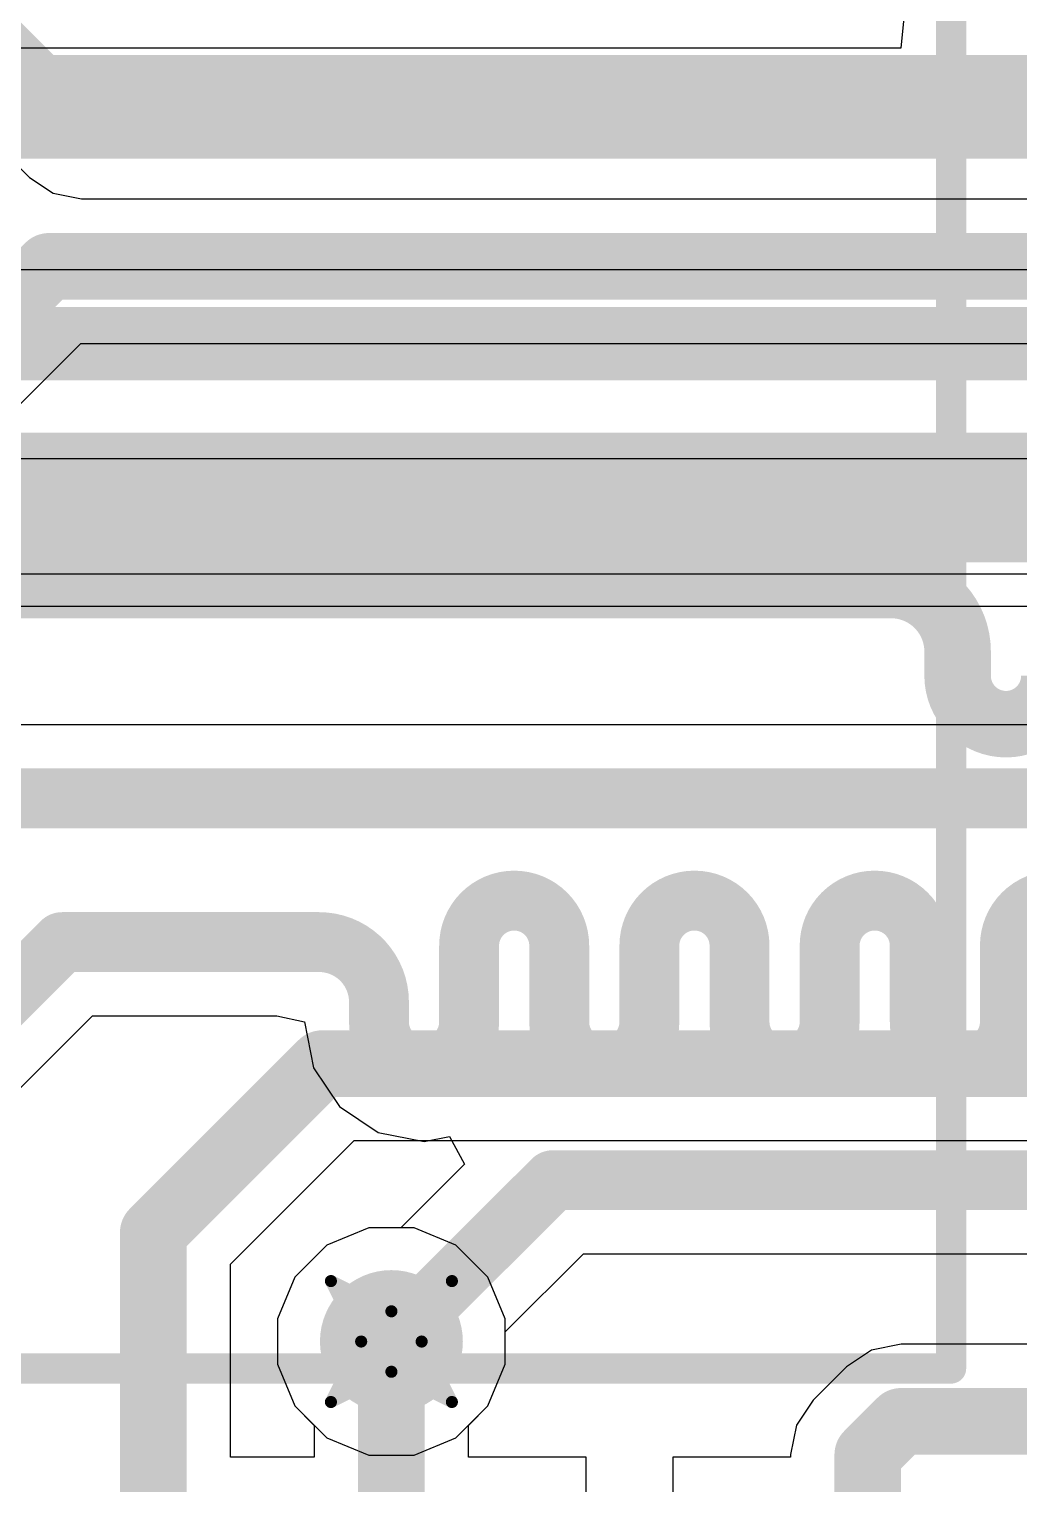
# Model space of a CAD drawing. Header units: inches. Extents: x -3 to 289, y -11 to 89.
# Drawn here: x 77.21 to 81.36, y 14.55 to 20.66 of the extents above; entities that cross this region are included whole.
import ezdxf

# ---------------------------------------------------------------- set-up
doc = ezdxf.new("R2010")
doc.units = ezdxf.units.IN
for name, color, linetype in [('Bottom Layer', 5, 'Continuous'), ('Drill Drawing', 1, 'Continuous'), ('Layer 1', 16, 'Continuous'), ('Layer 2', 76, 'Continuous'), ('Top Layer', 1, 'Continuous'), ('Top Overlay', 2, 'Continuous'), ('Via Holes', 16, 'Continuous')]:
    doc.layers.add(name, color=color, linetype=linetype)

# ---------------------------------------------------------------- blocks, each defined once
blk = doc.blocks.new('48_TSOP_I_9')
at = {"layer": 'Top Overlay'}
for points in [[(8.35, 6.1, 0.127, 0.127, 0), (-8.35, 6.1, 0.127, 0.127, 0)], [(8.35, -6.1, 0.127, 0.127, 0), (8.35, 6.1, 0.127, 0.127, 0)]]:
    blk.add_lwpolyline(points, format="xyseb", dxfattribs=at)
blk.add_lwpolyline([(8.3182, 6.1, 0.0635, 0.0635, 1), (8.3817, 6.1, 0.0635, 0.0635, 1)], format="xyseb", close=True, dxfattribs=at)
blk.add_lwpolyline([(8.3182, 6.1, 0.0635, 0.0635, 1), (8.3817, 6.1, 0.0635, 0.0635, 1)], format="xyseb", close=True, dxfattribs=at)

msp = doc.modelspace()

# ---------------------------------------------------------------- hatches: boundary and pattern name
at = {"layer": 'Bottom Layer'}
h = msp.add_hatch(color=5, dxfattribs=at)
edge = h.paths.add_edge_path()
edge.add_arc((78.7275, 15.151), 0.3, 0, 360)
at = {"layer": 'Layer 1'}
h = msp.add_hatch(color=16, dxfattribs=at)
edge = h.paths.add_edge_path()
edge.add_arc((78.7275, 15.151), 0.3, 0, 360)
at = {"layer": 'Layer 2'}
h = msp.add_hatch(color=76, dxfattribs=at)
edge = h.paths.add_edge_path()
edge.add_arc((78.7275, 15.151), 0.3, 0, 360)
at = {"layer": 'Top Layer'}
h = msp.add_hatch(color=1, dxfattribs=at)
edge = h.paths.add_edge_path()
edge.add_arc((78.7275, 15.151), 0.3, 0, 360)
at = {"layer": 'Via Holes'}
h = msp.add_hatch(color=7, dxfattribs=at)
edge = h.paths.add_edge_path()
edge.add_arc((78.7275, 15.151), 0.15, 0, 360)

# ---------------------------------------------------------------- linework, layer by layer
at = {"layer": 'Bottom Layer'}
for p, q in [((80.8796, 20.7106), (80.8671, 20.5836)), ((80.8671, 20.5836), (76.9286, 20.5836)), ((76.6363, 18.5563), (77.4236, 19.3437)), ((77.4236, 19.3437), (94.6273, 19.3437)), ((78.6325, 15.6288), (78.4569, 15.556)), ((78.8226, 15.6288), (78.6325, 15.6288)), ((78.9982, 15.556), (78.8226, 15.6288)), ((78.4569, 15.556), (78.3225, 15.4216)), ((79.1326, 15.4216), (78.9982, 15.556)), ((78.3225, 15.4216), (78.2497, 15.246)), ((79.2053, 15.246), (79.1326, 15.4216)), ((78.2497, 15.246), (78.2497, 15.0559)), ((79.2053, 15.0559), (79.2053, 15.246)), ((78.2497, 15.0559), (78.3225, 14.8803)), ((79.1326, 14.8803), (79.2053, 15.0559)), ((78.3225, 14.8803), (78.4569, 14.7459)), ((78.9982, 14.7459), (79.1326, 14.8803)), ((78.4569, 14.7459), (78.6325, 14.6732)), ((78.8226, 14.6732), (78.9982, 14.7459)), ((78.6325, 14.6732), (78.8226, 14.6732))]:
    msp.add_line(p, q, dxfattribs=at)
for points in [[(76.9286, 20.2599, 0.2794, 0.2794, 0), (94.2835, 20.2599, 0.2794, 0.2794, 0)], [(76.8702, 19.2481, 0.2794, 0.2794, 0), (77.2895, 19.6674, 0.2794, 0.2794, 0)], [(77.2895, 19.6674, 0.2794, 0.2794, 0), (94.6273, 19.6674, 0.2794, 0.2794, 0)]]:
    msp.add_lwpolyline(points, format="xyseb", dxfattribs=at)
msp.add_lwpolyline([(77.2197, 19.6674, 0.1397, 0.1397, 1), (77.3594, 19.6674, 0.1397, 0.1397, 1)], format="xyseb", close=True, dxfattribs=at)
msp.add_lwpolyline([(77.2197, 19.6674, 0.1397, 0.1397, 1), (77.3594, 19.6674, 0.1397, 0.1397, 1)], format="xyseb", close=True, dxfattribs=at)
at = {"layer": 'Drill Drawing'}
for points in [[(78.4735, 15.405, 0.0508, 0.0508, 0), (78.7275, 15.278, 0.0508, 0.0508, 0)], [(78.4735, 15.405, 0.0508, 0.0508, 0), (78.6005, 15.151, 0.0508, 0.0508, 0)], [(78.7275, 15.278, 0.0508, 0.0508, 0), (78.9815, 15.405, 0.0508, 0.0508, 0)], [(78.8545, 15.151, 0.0508, 0.0508, 0), (78.9815, 15.405, 0.0508, 0.0508, 0)], [(78.4735, 14.897, 0.0508, 0.0508, 0), (78.6005, 15.151, 0.0508, 0.0508, 0)], [(78.8545, 15.151, 0.0508, 0.0508, 0), (78.9815, 14.897, 0.0508, 0.0508, 0)], [(78.4735, 14.897, 0.0508, 0.0508, 0), (78.7275, 15.024, 0.0508, 0.0508, 0)], [(78.7275, 15.024, 0.0508, 0.0508, 0), (78.9815, 14.897, 0.0508, 0.0508, 0)]]:
    msp.add_lwpolyline(points, format="xyseb", dxfattribs=at)
for points in [[(78.4608, 15.405, 0.0254, 0.0254, 1), (78.4862, 15.405, 0.0254, 0.0254, 1)], [(78.4608, 15.405, 0.0254, 0.0254, 1), (78.4862, 15.405, 0.0254, 0.0254, 1)], [(78.9688, 15.405, 0.0254, 0.0254, 1), (78.9942, 15.405, 0.0254, 0.0254, 1)], [(78.9688, 15.405, 0.0254, 0.0254, 1), (78.9942, 15.405, 0.0254, 0.0254, 1)], [(78.7148, 15.278, 0.0254, 0.0254, 1), (78.7402, 15.278, 0.0254, 0.0254, 1)], [(78.7148, 15.278, 0.0254, 0.0254, 1), (78.7402, 15.278, 0.0254, 0.0254, 1)], [(78.5878, 15.151, 0.0254, 0.0254, 1), (78.6132, 15.151, 0.0254, 0.0254, 1)], [(78.5878, 15.151, 0.0254, 0.0254, 1), (78.6132, 15.151, 0.0254, 0.0254, 1)], [(78.8418, 15.151, 0.0254, 0.0254, 1), (78.8672, 15.151, 0.0254, 0.0254, 1)], [(78.8418, 15.151, 0.0254, 0.0254, 1), (78.8672, 15.151, 0.0254, 0.0254, 1)], [(78.7148, 15.024, 0.0254, 0.0254, 1), (78.7402, 15.024, 0.0254, 0.0254, 1)], [(78.7148, 15.024, 0.0254, 0.0254, 1), (78.7402, 15.024, 0.0254, 0.0254, 1)], [(78.4608, 14.897, 0.0254, 0.0254, 1), (78.4862, 14.897, 0.0254, 0.0254, 1)], [(78.4608, 14.897, 0.0254, 0.0254, 1), (78.4862, 14.897, 0.0254, 0.0254, 1)], [(78.9688, 14.897, 0.0254, 0.0254, 1), (78.9942, 14.897, 0.0254, 0.0254, 1)], [(78.9688, 14.897, 0.0254, 0.0254, 1), (78.9942, 14.897, 0.0254, 0.0254, 1)]]:
    msp.add_lwpolyline(points, format="xyseb", close=True, dxfattribs=at)
at = {"layer": 'Layer 1'}
for p, q in [((71.3711, 18.3758), (93.022, 18.3758)), ((78.6325, 15.6288), (78.4569, 15.556)), ((78.8226, 15.6288), (78.6325, 15.6288)), ((78.9982, 15.556), (78.8226, 15.6288)), ((78.4569, 15.556), (78.3225, 15.4216)), ((79.1326, 15.4216), (78.9982, 15.556)), ((78.3225, 15.4216), (78.2497, 15.246)), ((79.2053, 15.246), (79.1326, 15.4216)), ((78.2497, 15.246), (78.2497, 15.0559)), ((79.2053, 15.0559), (79.2053, 15.246)), ((78.2497, 15.0559), (78.3225, 14.8803)), ((79.1326, 14.8803), (79.2053, 15.0559)), ((78.3225, 14.8803), (78.4569, 14.7459)), ((78.9982, 14.7459), (79.1326, 14.8803)), ((78.4569, 14.7459), (78.6325, 14.6732)), ((78.8226, 14.6732), (78.9982, 14.7459)), ((78.6325, 14.6732), (78.8226, 14.6732))]:
    msp.add_line(p, q, dxfattribs=at)
for points in [[(76.4415, 20.4292, 0.2515, 0.2515, 0), (97.7956, 20.4292, 0.2515, 0.2515, 0)], [(76.519, 19.3712, 0.2515, 0.2515, 0), (105.6957, 19.3712, 0.2515, 0.2515, 0)], [(71.3711, 18.6853, 0.2515, 0.2515, 0), (99.8448, 18.6853, 0.2515, 0.2515, 0)]]:
    msp.add_lwpolyline(points, format="xyseb", dxfattribs=at)
at = {"layer": 'Layer 2'}
for p, q in [((72.806, 24.4423), (77.2072, 20.0411)), ((77.2072, 20.0411), (77.2072, 20.0411)), ((77.2072, 20.0411), (77.3076, 19.974)), ((77.3076, 19.974), (77.426, 19.9504)), ((77.426, 19.9504), (77.426, 19.9504)), ((77.426, 19.9504), (96.7046, 19.9504)), ((92.5609, 18.8593), (76.6278, 18.8593)), ((76.5698, 18.2403), (84.2188, 18.2403)), ((83.9956, 17.7418), (77.068, 17.7418)), ((77.0356, 16.0825), (77.4725, 16.5194)), ((77.4725, 16.5194), (78.2459, 16.5194)), ((78.2459, 16.5194), (78.3621, 16.4935)), ((78.3621, 16.4935), (78.4004, 16.3013)), ((78.4004, 16.3013), (78.5093, 16.1383)), ((78.5093, 16.1383), (78.6723, 16.0293)), ((78.6723, 16.0293), (78.8646, 15.9911)), ((78.8646, 15.9911), (78.9717, 16.0124)), ((78.9717, 16.0124), (79.0342, 15.8954)), ((79.0342, 15.8954), (78.7677, 15.6288)), ((78.6325, 15.6288), (78.4569, 15.556)), ((78.7677, 15.6288), (78.6325, 15.6288)), ((78.4569, 15.556), (78.3225, 15.4216)), ((79.2053, 15.1911), (79.5336, 15.5194)), ((79.5336, 15.5194), (85.9555, 15.5194)), ((78.3225, 15.4216), (78.2497, 15.246)), ((78.2497, 15.246), (78.2497, 15.0559)), ((79.2053, 15.0559), (79.2053, 15.1911)), ((78.2497, 15.0559), (78.3225, 14.8803)), ((79.1326, 14.8803), (79.2053, 15.0559)), ((78.3225, 14.8803), (78.4569, 14.7459)), ((78.9982, 14.7459), (79.1326, 14.8803)), ((78.4569, 14.7459), (78.6325, 14.6732)), ((78.8226, 14.6732), (78.9982, 14.7459)), ((78.6325, 14.6732), (78.8226, 14.6732))]:
    msp.add_line(p, q, dxfattribs=at)
for points in [[(73.0248, 24.6611, 0.2515, 0.2515, 0), (77.426, 20.2599, 0.2515, 0.2515, 0)], [(77.426, 20.2599, 0.2515, 0.2515, 0), (96.8328, 20.2599, 0.2515, 0.2515, 0)], [(76.5698, 18.5498, 0.2515, 0.2515, 0), (77.5832, 18.5498, 0.2515, 0.2515, 0)], [(77.5832, 18.5498, 0.2515, 0.2515, 0), (92.5609, 18.5498, 0.2515, 0.2515, 0)], [(77.0679, 17.4324, 0.2515, 0.2515, 0), (84.0507, 17.4324, 0.2515, 0.2515, 0)], [(79.0538, 16.8139, 0.2515, 0.2515, -1), (79.4322, 16.8139, 0.2515, 0.2515, 0)], [(79.8107, 16.8139, 0.2515, 0.2515, -1), (80.1892, 16.8139, 0.2515, 0.2515, 0)], [(80.5676, 16.8139, 0.2515, 0.2515, -1), (80.9461, 16.8139, 0.2515, 0.2515, 0)], [(81.3245, 16.8139, 0.2515, 0.2515, -1), (81.703, 16.8139, 0.2515, 0.2515, 0)], [(76.7262, 16.2107, 0.2515, 0.2515, 0), (77.3443, 16.8288, 0.2515, 0.2515, 0)], [(77.3443, 16.8288, 0.2515, 0.2515, 0), (77.9197, 16.8288, 0.2515, 0.2515, 0)], [(77.9197, 16.8288, 0.2515, 0.2515, 0), (78.4239, 16.8288, 0.2515, 0.2515, 0)], [(78.4239, 16.8288, 0.2515, 0.2515, -0.414214), (78.6753, 16.5774, 0.2515, 0.2515, 0)], [(79.0538, 16.4935, 0.2515, 0.2515, 0), (79.0538, 16.8139, 0.2515, 0.2515, 0)], [(79.4322, 16.4935, 0.2515, 0.2515, 0), (79.4322, 16.8139, 0.2515, 0.2515, 0)], [(79.8107, 16.4935, 0.2515, 0.2515, 0), (79.8107, 16.8139, 0.2515, 0.2515, 0)], [(80.1892, 16.4935, 0.2515, 0.2515, 0), (80.1892, 16.8139, 0.2515, 0.2515, 0)], [(80.5676, 16.4935, 0.2515, 0.2515, 0), (80.5676, 16.8139, 0.2515, 0.2515, 0)], [(80.9461, 16.4935, 0.2515, 0.2515, 0), (80.9461, 16.8139, 0.2515, 0.2515, 0)], [(81.3245, 16.4935, 0.2515, 0.2515, 0), (81.3245, 16.8139, 0.2515, 0.2515, 0)], [(78.6753, 16.4935, 0.2515, 0.2515, 0), (78.6753, 16.5774, 0.2515, 0.2515, 0)], [(79.0538, 16.4935, 0.2515, 0.2515, -1), (78.6753, 16.4935, 0.2515, 0.2515, 0)], [(79.8107, 16.4935, 0.2515, 0.2515, -1), (79.4322, 16.4935, 0.2515, 0.2515, 0)], [(80.5676, 16.4935, 0.2515, 0.2515, -1), (80.1892, 16.4935, 0.2515, 0.2515, 0)], [(81.3245, 16.4935, 0.2515, 0.2515, -1), (80.9461, 16.4935, 0.2515, 0.2515, 0)], [(78.7275, 15.151, 0.2515, 0.2515, 0), (79.4054, 15.8288, 0.2515, 0.2515, 0)], [(79.4054, 15.8288, 0.2515, 0.2515, 0), (85.8298, 15.8288, 0.2515, 0.2515, 0)]]:
    msp.add_lwpolyline(points, format="xyseb", dxfattribs=at)
for points in [[(77.3631, 20.2599, 0.1257, 0.1257, 1), (77.4889, 20.2599, 0.1257, 0.1257, 1)], [(77.3631, 20.2599, 0.1257, 0.1257, 1), (77.4889, 20.2599, 0.1257, 0.1257, 1)], [(77.5203, 18.5498, 0.1257, 0.1257, 1), (77.6461, 18.5498, 0.1257, 0.1257, 1)], [(77.5203, 18.5498, 0.1257, 0.1257, 1), (77.6461, 18.5498, 0.1257, 0.1257, 1)], [(77.2815, 16.8288, 0.1257, 0.1257, 1), (77.4072, 16.8288, 0.1257, 0.1257, 1)], [(77.2815, 16.8288, 0.1257, 0.1257, 1), (77.4072, 16.8288, 0.1257, 0.1257, 1)], [(77.8568, 16.8288, 0.1257, 0.1257, 1), (77.9825, 16.8288, 0.1257, 0.1257, 1)], [(77.8568, 16.8288, 0.1257, 0.1257, 1), (77.9825, 16.8288, 0.1257, 0.1257, 1)], [(78.361, 16.8288, 0.1257, 0.1257, 1), (78.4867, 16.8288, 0.1257, 0.1257, 1)], [(78.361, 16.8288, 0.1257, 0.1257, 1), (78.4867, 16.8288, 0.1257, 0.1257, 1)], [(78.9909, 16.8139, 0.1257, 0.1257, 1), (79.1167, 16.8139, 0.1257, 0.1257, 1)], [(78.9909, 16.8139, 0.1257, 0.1257, 1), (79.1167, 16.8139, 0.1257, 0.1257, 1)], [(79.3694, 16.8139, 0.1257, 0.1257, 1), (79.4951, 16.8139, 0.1257, 0.1257, 1)], [(79.3694, 16.8139, 0.1257, 0.1257, 1), (79.4951, 16.8139, 0.1257, 0.1257, 1)], [(79.7478, 16.8139, 0.1257, 0.1257, 1), (79.8736, 16.8139, 0.1257, 0.1257, 1)], [(79.7478, 16.8139, 0.1257, 0.1257, 1), (79.8736, 16.8139, 0.1257, 0.1257, 1)], [(80.1263, 16.8139, 0.1257, 0.1257, 1), (80.252, 16.8139, 0.1257, 0.1257, 1)], [(80.1263, 16.8139, 0.1257, 0.1257, 1), (80.252, 16.8139, 0.1257, 0.1257, 1)], [(80.5048, 16.8139, 0.1257, 0.1257, 1), (80.6305, 16.8139, 0.1257, 0.1257, 1)], [(80.5048, 16.8139, 0.1257, 0.1257, 1), (80.6305, 16.8139, 0.1257, 0.1257, 1)], [(80.8832, 16.8139, 0.1257, 0.1257, 1), (81.009, 16.8139, 0.1257, 0.1257, 1)], [(80.8832, 16.8139, 0.1257, 0.1257, 1), (81.009, 16.8139, 0.1257, 0.1257, 1)], [(81.2617, 16.8139, 0.1257, 0.1257, 1), (81.3874, 16.8139, 0.1257, 0.1257, 1)], [(81.2617, 16.8139, 0.1257, 0.1257, 1), (81.3874, 16.8139, 0.1257, 0.1257, 1)], [(78.6125, 16.5774, 0.1257, 0.1257, 1), (78.7382, 16.5774, 0.1257, 0.1257, 1)], [(78.6125, 16.5774, 0.1257, 0.1257, 1), (78.7382, 16.5774, 0.1257, 0.1257, 1)], [(78.6125, 16.4935, 0.1257, 0.1257, 1), (78.7382, 16.4935, 0.1257, 0.1257, 1)], [(78.6125, 16.4935, 0.1257, 0.1257, 1), (78.7382, 16.4935, 0.1257, 0.1257, 1)], [(78.9909, 16.4935, 0.1257, 0.1257, 1), (79.1167, 16.4935, 0.1257, 0.1257, 1)], [(78.9909, 16.4935, 0.1257, 0.1257, 1), (79.1167, 16.4935, 0.1257, 0.1257, 1)], [(79.3694, 16.4935, 0.1257, 0.1257, 1), (79.4951, 16.4935, 0.1257, 0.1257, 1)], [(79.3694, 16.4935, 0.1257, 0.1257, 1), (79.4951, 16.4935, 0.1257, 0.1257, 1)], [(79.7478, 16.4935, 0.1257, 0.1257, 1), (79.8736, 16.4935, 0.1257, 0.1257, 1)], [(79.7478, 16.4935, 0.1257, 0.1257, 1), (79.8736, 16.4935, 0.1257, 0.1257, 1)], [(80.1263, 16.4935, 0.1257, 0.1257, 1), (80.252, 16.4935, 0.1257, 0.1257, 1)], [(80.1263, 16.4935, 0.1257, 0.1257, 1), (80.252, 16.4935, 0.1257, 0.1257, 1)], [(80.5048, 16.4935, 0.1257, 0.1257, 1), (80.6305, 16.4935, 0.1257, 0.1257, 1)], [(80.5048, 16.4935, 0.1257, 0.1257, 1), (80.6305, 16.4935, 0.1257, 0.1257, 1)], [(80.8832, 16.4935, 0.1257, 0.1257, 1), (81.009, 16.4935, 0.1257, 0.1257, 1)], [(80.8832, 16.4935, 0.1257, 0.1257, 1), (81.009, 16.4935, 0.1257, 0.1257, 1)], [(81.2617, 16.4935, 0.1257, 0.1257, 1), (81.3874, 16.4935, 0.1257, 0.1257, 1)], [(81.2617, 16.4935, 0.1257, 0.1257, 1), (81.3874, 16.4935, 0.1257, 0.1257, 1)], [(79.3425, 15.8288, 0.1257, 0.1257, 1), (79.4683, 15.8288, 0.1257, 0.1257, 1)], [(79.3425, 15.8288, 0.1257, 0.1257, 1), (79.4683, 15.8288, 0.1257, 0.1257, 1)], [(78.6647, 15.151, 0.1257, 0.1257, 1), (78.7904, 15.151, 0.1257, 0.1257, 1)]]:
    msp.add_lwpolyline(points, format="xyseb", close=True, dxfattribs=at)
at = {"layer": 'Top Layer'}
for p, q in [((88.4968, 19.6526), (76.6666, 19.6526)), ((78.0513, 15.4754), (78.5706, 15.9948)), ((78.5706, 15.9948), (82.9132, 15.9948)), ((78.6325, 15.6288), (78.4569, 15.556)), ((78.8226, 15.6288), (78.6325, 15.6288)), ((78.9982, 15.556), (78.8226, 15.6288)), ((78.4569, 15.556), (78.3225, 15.4216)), ((79.1326, 15.4216), (78.9982, 15.556)), ((78.0513, 14.6656), (78.0513, 15.4754)), ((78.3225, 15.4216), (78.2497, 15.246)), ((79.2053, 15.246), (79.1326, 15.4216)), ((78.2497, 15.246), (78.2497, 15.0559)), ((79.2053, 15.0559), (79.2053, 15.246)), ((80.7436, 15.1151), (80.6386, 15.0449)), ((80.8675, 15.1397), (80.7436, 15.1151)), ((81.535, 15.1397), (80.8675, 15.1397)), ((78.2497, 15.0559), (78.3225, 14.8803)), ((79.1326, 14.8803), (79.2053, 15.0559)), ((80.6386, 15.0449), (80.4986, 14.9049)), ((78.3225, 14.8803), (78.4038, 14.799)), ((79.0513, 14.799), (79.1326, 14.8803)), ((80.4986, 14.9049), (80.4284, 14.7999)), ((78.4038, 14.799), (78.4038, 14.6656)), ((79.0513, 14.6656), (79.0513, 14.799)), ((80.4284, 14.7999), (80.4038, 14.676)), ((80.4038, 14.676), (80.4038, 14.6656)), ((78.4038, 14.6656), (78.0513, 14.6656)), ((79.5452, 14.6656), (79.0513, 14.6656)), ((79.5452, 12.61), (79.5452, 14.6656)), ((80.4038, 14.6656), (79.9096, 14.6656)), ((79.9096, 14.6656), (79.9096, 12.61))]:
    msp.add_line(p, q, dxfattribs=at)
for points in [[(76.6223, 19.3288, 0.2794, 0.2794, 0), (77.8675, 19.3288, 0.2794, 0.2794, 0)], [(77.8675, 19.3288, 0.2794, 0.2794, 0), (92.2875, 19.3288, 0.2794, 0.2794, 0)], [(75.6605, 18.8288, 0.2794, 0.2794, 0), (92.2875, 18.8288, 0.2794, 0.2794, 0)], [(76.2107, 18.3288, 0.2794, 0.2794, 0), (80.2795, 18.3288, 0.2794, 0.2794, 0)], [(80.2795, 18.3288, 0.2794, 0.2794, 0), (80.8256, 18.3288, 0.2794, 0.2794, 0)], [(80.8256, 18.3288, 0.2794, 0.2794, -0.414214), (81.105, 18.0494, 0.2794, 0.2794, 0)], [(81.105, 17.9473, 0.2794, 0.2794, 0), (81.105, 18.0494, 0.2794, 0.2794, 0)], [(81.5114, 17.9473, 0.2794, 0.2794, -1), (81.105, 17.9473, 0.2794, 0.2794, 0)], [(77.7275, 15.6095, 0.2794, 0.2794, 0), (78.4365, 16.3185, 0.2794, 0.2794, 0)], [(78.4365, 16.3185, 0.2794, 0.2794, 0), (82.4114, 16.3185, 0.2794, 0.2794, 0)], [(77.7275, 13.6378, 0.2794, 0.2794, 0), (77.7275, 15.6095, 0.2794, 0.2794, 0)], [(78.7275, 13.6378, 0.2794, 0.2794, 0), (78.7275, 15.151, 0.2794, 0.2794, 0)], [(80.7275, 14.676, 0.2794, 0.2794, 0), (80.8675, 14.816, 0.2794, 0.2794, 0)], [(80.8675, 14.816, 0.2794, 0.2794, 0), (81.887, 14.816, 0.2794, 0.2794, 0)], [(80.7275, 13.6378, 0.2794, 0.2794, 0), (80.7275, 14.676, 0.2794, 0.2794, 0)]]:
    msp.add_lwpolyline(points, format="xyseb", dxfattribs=at)
for points in [[(77.7977, 19.3288, 0.1397, 0.1397, 1), (77.9374, 19.3288, 0.1397, 0.1397, 1)], [(77.7977, 19.3288, 0.1397, 0.1397, 1), (77.9374, 19.3288, 0.1397, 0.1397, 1)], [(80.2096, 18.3288, 0.1397, 0.1397, 1), (80.3493, 18.3288, 0.1397, 0.1397, 1)], [(80.2096, 18.3288, 0.1397, 0.1397, 1), (80.3493, 18.3288, 0.1397, 0.1397, 1)], [(80.7557, 18.3288, 0.1397, 0.1397, 1), (80.8954, 18.3288, 0.1397, 0.1397, 1)], [(80.7557, 18.3288, 0.1397, 0.1397, 1), (80.8954, 18.3288, 0.1397, 0.1397, 1)], [(81.0351, 18.0494, 0.1397, 0.1397, 1), (81.1748, 18.0494, 0.1397, 0.1397, 1)], [(81.0351, 18.0494, 0.1397, 0.1397, 1), (81.1748, 18.0494, 0.1397, 0.1397, 1)], [(81.0351, 17.9473, 0.1397, 0.1397, 1), (81.1748, 17.9473, 0.1397, 0.1397, 1)], [(81.0351, 17.9473, 0.1397, 0.1397, 1), (81.1748, 17.9473, 0.1397, 0.1397, 1)], [(78.3667, 16.3185, 0.1397, 0.1397, 1), (78.5064, 16.3185, 0.1397, 0.1397, 1)], [(78.3667, 16.3185, 0.1397, 0.1397, 1), (78.5064, 16.3185, 0.1397, 0.1397, 1)], [(77.6577, 15.6095, 0.1397, 0.1397, 1), (77.7974, 15.6095, 0.1397, 0.1397, 1)], [(77.6577, 15.6095, 0.1397, 0.1397, 1), (77.7974, 15.6095, 0.1397, 0.1397, 1)], [(78.6577, 15.151, 0.1397, 0.1397, 1), (78.7974, 15.151, 0.1397, 0.1397, 1)], [(80.7977, 14.816, 0.1397, 0.1397, 1), (80.9374, 14.816, 0.1397, 0.1397, 1)], [(80.7977, 14.816, 0.1397, 0.1397, 1), (80.9374, 14.816, 0.1397, 0.1397, 1)], [(80.6577, 14.676, 0.1397, 0.1397, 1), (80.7974, 14.676, 0.1397, 0.1397, 1)], [(80.6577, 14.676, 0.1397, 0.1397, 1), (80.7974, 14.676, 0.1397, 0.1397, 1)]]:
    msp.add_lwpolyline(points, format="xyseb", close=True, dxfattribs=at)

# ---------------------------------------------------------------- block references
at = {"rotation": 270}
msp.add_blockref('48_TSOP_I_9', (74.9775, 23.3877), dxfattribs=at)

doc.saveas('drawing.dxf')
